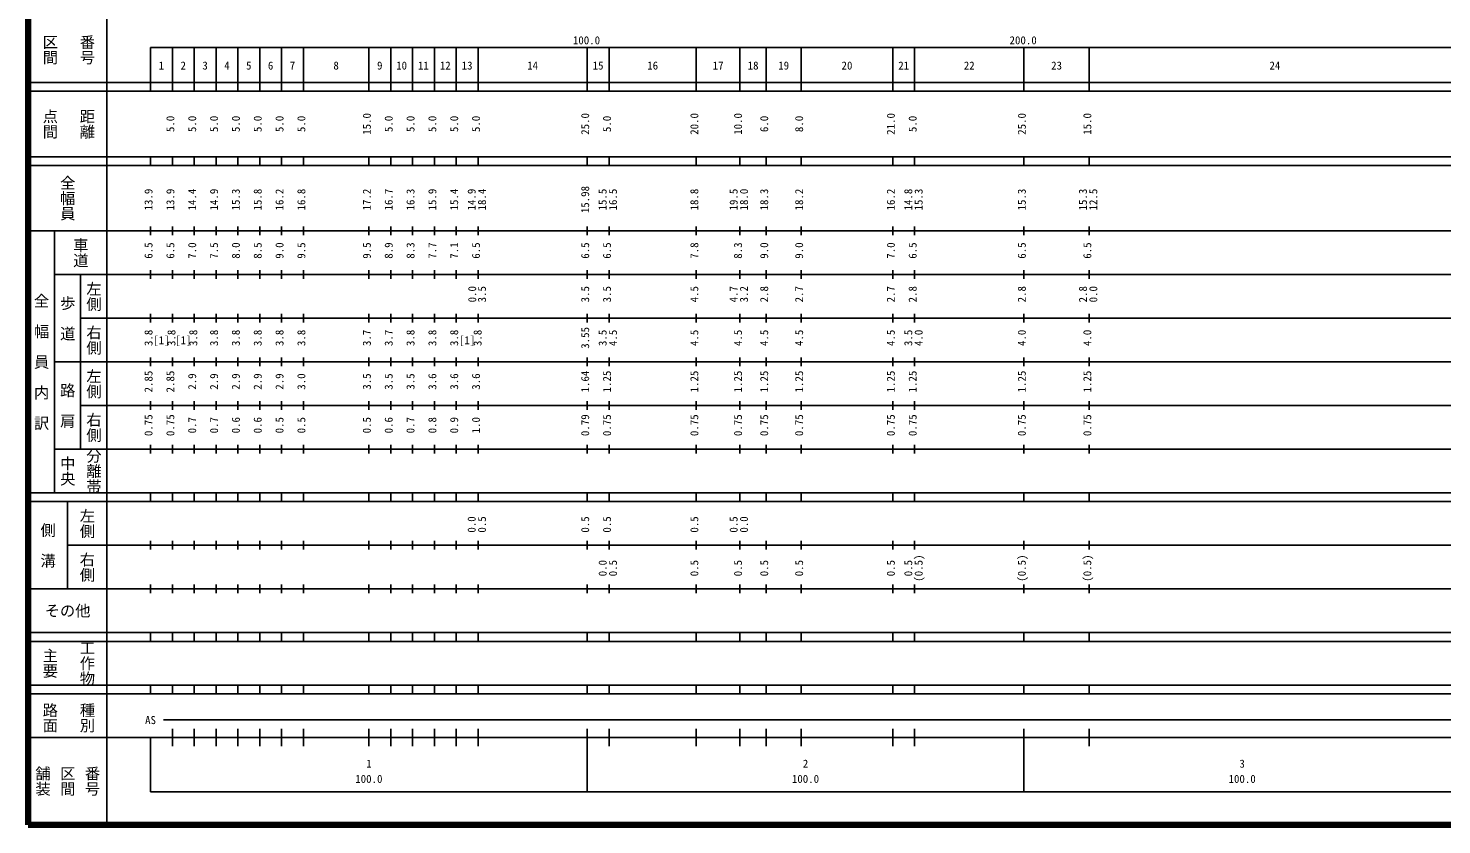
# Model space of a CAD drawing. Units: millimetres on the paper. Extents: x 40 to 680, y 20 to 380.
# Drawn here: x 40 to 363.7, y 20 to 202.4 of the extents above; entities that cross this region are included whole.
import ezdxf
from ezdxf.enums import TextEntityAlignment as Align

# ---------------------------------------------------------------- set-up
doc = ezdxf.new("R2010")
doc.units = ezdxf.units.MM
doc.layers.add('M-TTL', color=2, linetype='Continuous', lineweight=140)
doc.layers.add('M-TTL-BAND', color=7, linetype='Continuous', lineweight=25)
doc.styles.add('@ＭＳ ゴシック', font='')
doc.styles.add('ＭＳ ゴシック', font='')
doc.styles.get('@ＭＳ ゴシック').set_extended_font_data('@MS Gothic')
doc.styles.get('ＭＳ ゴシック').set_extended_font_data('MS Gothic')

msp = doc.modelspace()

# ---------------------------------------------------------------- linework, layer by layer
at = {"layer": 'M-TTL'}
for p, q in [((40, 380), (40, 20)), ((40, 20), (680, 20))]:
    msp.add_line(p, q, dxfattribs=at)
at = {"layer": 'M-TTL-BAND'}
for p, q in [((58, 370), (58, 20)), ((68, 198), (579, 198)), ((68, 198), (68, 188)), ((73, 188), (73, 198)), ((78, 188), (78, 198)), ((83, 188), (83, 198)), ((88, 188), (88, 198)), ((93, 188), (93, 198)), ((98, 188), (98, 198)), ((103, 188), (103, 198)), ((118, 188), (118, 198)), ((123, 188), (123, 198)), ((128, 188), (128, 198)), ((133, 188), (133, 198)), ((138, 188), (138, 198)), ((143, 188), (143, 198)), ((168, 188), (168, 198)), ((173, 188), (173, 198)), ((193, 188), (193, 198)), ((203, 188), (203, 198)), ((209, 188), (209, 198)), ((217, 188), (217, 198)), ((238, 188), (238, 198)), ((243, 188), (243, 198)), ((268, 188), (268, 198)), ((283, 188), (283, 198)), ((40, 190), (579, 190)), ((40, 188), (579, 188)), ((40, 173), (579, 173)), ((68, 171), (68, 173)), ((73, 171), (73, 173)), ((78, 171), (78, 173)), ((83, 171), (83, 173)), ((88, 171), (88, 173)), ((93, 171), (93, 173)), ((98, 171), (98, 173)), ((103, 171), (103, 173)), ((118, 171), (118, 173)), ((123, 171), (123, 173)), ((128, 171), (128, 173)), ((133, 171), (133, 173)), ((138, 171), (138, 173)), ((143, 171), (143, 173)), ((168, 171), (168, 173)), ((173, 171), (173, 173)), ((193, 171), (193, 173)), ((203, 171), (203, 173)), ((209, 171), (209, 173)), ((217, 171), (217, 173)), ((238, 171), (238, 173)), ((243, 171), (243, 173)), ((268, 171), (268, 173)), ((283, 171), (283, 173)), ((40, 171), (579, 171)), ((40, 156), (579, 156)), ((46, 96), (46, 156)), ((68, 155), (68, 157)), ((73, 155), (73, 157)), ((78, 155), (78, 157)), ((83, 155), (83, 157)), ((88, 155), (88, 157)), ((93, 155), (93, 157)), ((98, 155), (98, 157)), ((103, 155), (103, 157)), ((118, 155), (118, 157)), ((123, 155), (123, 157)), ((128, 155), (128, 157)), ((133, 155), (133, 157)), ((138, 155), (138, 157)), ((143, 155), (143, 157)), ((168, 155), (168, 157)), ((173, 155), (173, 157)), ((193, 155), (193, 157)), ((203, 155), (203, 157)), ((209, 155), (209, 157)), ((217, 155), (217, 157)), ((238, 155), (238, 157)), ((243, 155), (243, 157)), ((268, 155), (268, 157)), ((283, 155), (283, 157)), ((46, 146), (579, 146)), ((52, 146), (52, 106)), ((68, 145), (68, 147)), ((73, 145), (73, 147)), ((78, 145), (78, 147)), ((83, 145), (83, 147)), ((88, 145), (88, 147)), ((93, 145), (93, 147)), ((98, 145), (98, 147)), ((103, 145), (103, 147)), ((118, 145), (118, 147)), ((123, 145), (123, 147)), ((128, 145), (128, 147)), ((133, 145), (133, 147)), ((138, 145), (138, 147)), ((143, 145), (143, 147)), ((168, 145), (168, 147)), ((173, 145), (173, 147)), ((193, 145), (193, 147)), ((203, 145), (203, 147)), ((209, 145), (209, 147)), ((217, 145), (217, 147)), ((238, 145), (238, 147)), ((243, 145), (243, 147)), ((268, 145), (268, 147)), ((283, 145), (283, 147)), ((52, 136), (579, 136)), ((68, 135), (68, 137)), ((73, 135), (73, 137)), ((78, 135), (78, 137)), ((83, 135), (83, 137)), ((88, 135), (88, 137)), ((93, 135), (93, 137)), ((98, 135), (98, 137)), ((103, 135), (103, 137)), ((118, 135), (118, 137)), ((123, 135), (123, 137)), ((128, 135), (128, 137)), ((133, 135), (133, 137)), ((138, 135), (138, 137)), ((143, 135), (143, 137)), ((168, 135), (168, 137)), ((173, 135), (173, 137)), ((193, 135), (193, 137)), ((203, 135), (203, 137)), ((209, 135), (209, 137)), ((217, 135), (217, 137)), ((238, 135), (238, 137)), ((243, 135), (243, 137)), ((268, 135), (268, 137)), ((283, 135), (283, 137)), ((68, 125), (68, 127)), ((73, 125), (73, 127)), ((78, 125), (78, 127)), ((83, 125), (83, 127)), ((88, 125), (88, 127)), ((93, 125), (93, 127)), ((98, 125), (98, 127)), ((103, 125), (103, 127)), ((118, 125), (118, 127)), ((123, 125), (123, 127)), ((128, 125), (128, 127)), ((133, 125), (133, 127)), ((138, 125), (138, 127)), ((143, 125), (143, 127)), ((168, 125), (168, 127)), ((173, 125), (173, 127)), ((193, 125), (193, 127)), ((203, 125), (203, 127)), ((209, 125), (209, 127)), ((217, 125), (217, 127)), ((238, 125), (238, 127)), ((243, 125), (243, 127)), ((268, 125), (268, 127)), ((283, 125), (283, 127)), ((46, 126), (579, 126)), ((68, 115), (68, 117)), ((73, 115), (73, 117)), ((78, 115), (78, 117)), ((83, 115), (83, 117)), ((88, 115), (88, 117)), ((93, 115), (93, 117)), ((98, 115), (98, 117)), ((103, 115), (103, 117)), ((118, 115), (118, 117)), ((123, 115), (123, 117)), ((128, 115), (128, 117)), ((133, 115), (133, 117)), ((138, 115), (138, 117)), ((143, 115), (143, 117)), ((168, 115), (168, 117)), ((173, 115), (173, 117)), ((193, 115), (193, 117)), ((203, 115), (203, 117)), ((209, 115), (209, 117)), ((217, 115), (217, 117)), ((238, 115), (238, 117)), ((243, 115), (243, 117)), ((268, 115), (268, 117)), ((283, 115), (283, 117)), ((52, 116), (579, 116)), ((68, 105), (68, 107)), ((73, 105), (73, 107)), ((78, 105), (78, 107)), ((83, 105), (83, 107)), ((88, 105), (88, 107)), ((93, 105), (93, 107)), ((98, 105), (98, 107)), ((103, 105), (103, 107)), ((118, 105), (118, 107)), ((123, 105), (123, 107)), ((128, 105), (128, 107)), ((133, 105), (133, 107)), ((138, 105), (138, 107)), ((143, 105), (143, 107)), ((168, 105), (168, 107)), ((173, 105), (173, 107)), ((193, 105), (193, 107)), ((203, 105), (203, 107)), ((209, 105), (209, 107)), ((217, 105), (217, 107)), ((238, 105), (238, 107)), ((243, 105), (243, 107)), ((268, 105), (268, 107)), ((283, 105), (283, 107)), ((46, 106), (579, 106)), ((40, 96), (579, 96)), ((40, 94), (579, 94)), ((49, 94), (49, 74)), ((68, 94), (68, 96)), ((73, 94), (73, 96)), ((78, 94), (78, 96)), ((83, 94), (83, 96)), ((88, 94), (88, 96)), ((93, 94), (93, 96)), ((98, 94), (98, 96)), ((103, 94), (103, 96)), ((118, 94), (118, 96)), ((123, 94), (123, 96)), ((128, 94), (128, 96)), ((133, 94), (133, 96)), ((138, 94), (138, 96)), ((143, 94), (143, 96)), ((168, 94), (168, 96)), ((173, 94), (173, 96)), ((193, 94), (193, 96)), ((203, 94), (203, 96)), ((209, 94), (209, 96)), ((217, 94), (217, 96)), ((238, 94), (238, 96)), ((243, 94), (243, 96)), ((268, 94), (268, 96)), ((283, 94), (283, 96)), ((68, 83), (68, 85)), ((73, 83), (73, 85)), ((78, 83), (78, 85)), ((83, 83), (83, 85)), ((88, 83), (88, 85)), ((93, 83), (93, 85)), ((98, 83), (98, 85)), ((103, 83), (103, 85)), ((118, 83), (118, 85)), ((123, 83), (123, 85)), ((128, 83), (128, 85)), ((133, 83), (133, 85)), ((138, 83), (138, 85)), ((143, 83), (143, 85)), ((168, 83), (168, 85)), ((173, 83), (173, 85)), ((193, 83), (193, 85)), ((203, 83), (203, 85)), ((209, 83), (209, 85)), ((217, 83), (217, 85)), ((238, 83), (238, 85)), ((243, 83), (243, 85)), ((268, 83), (268, 85)), ((283, 83), (283, 85)), ((49, 84), (579, 84)), ((68, 73), (68, 75)), ((73, 73), (73, 75)), ((78, 73), (78, 75)), ((83, 73), (83, 75)), ((88, 73), (88, 75)), ((93, 73), (93, 75)), ((98, 73), (98, 75)), ((103, 73), (103, 75)), ((118, 73), (118, 75)), ((123, 73), (123, 75)), ((128, 73), (128, 75)), ((133, 73), (133, 75)), ((138, 73), (138, 75)), ((143, 73), (143, 75)), ((168, 73), (168, 75)), ((173, 73), (173, 75)), ((193, 73), (193, 75)), ((203, 73), (203, 75)), ((209, 73), (209, 75)), ((217, 73), (217, 75)), ((238, 73), (238, 75)), ((243, 73), (243, 75)), ((268, 73), (268, 75)), ((283, 73), (283, 75)), ((40, 74), (579, 74)), ((40, 64), (579, 64)), ((40, 62), (579, 62)), ((68, 62), (68, 64)), ((73, 62), (73, 64)), ((78, 62), (78, 64)), ((83, 62), (83, 64)), ((88, 62), (88, 64)), ((93, 62), (93, 64)), ((98, 62), (98, 64)), ((103, 62), (103, 64)), ((118, 62), (118, 64)), ((123, 62), (123, 64)), ((128, 62), (128, 64)), ((133, 62), (133, 64)), ((138, 62), (138, 64)), ((143, 62), (143, 64)), ((168, 62), (168, 64)), ((173, 62), (173, 64)), ((193, 62), (193, 64)), ((203, 62), (203, 64)), ((209, 62), (209, 64)), ((217, 62), (217, 64)), ((238, 62), (238, 64)), ((243, 62), (243, 64)), ((268, 62), (268, 64)), ((283, 62), (283, 64)), ((40, 52), (579, 52)), ((68, 50), (68, 52)), ((73, 50), (73, 52)), ((78, 50), (78, 52)), ((83, 50), (83, 52)), ((88, 50), (88, 52)), ((93, 50), (93, 52)), ((98, 50), (98, 52)), ((103, 50), (103, 52)), ((118, 50), (118, 52)), ((123, 50), (123, 52)), ((128, 50), (128, 52)), ((133, 50), (133, 52)), ((138, 50), (138, 52)), ((143, 50), (143, 52)), ((168, 50), (168, 52)), ((173, 50), (173, 52)), ((193, 50), (193, 52)), ((203, 50), (203, 52)), ((209, 50), (209, 52)), ((217, 50), (217, 52)), ((238, 50), (238, 52)), ((243, 50), (243, 52)), ((268, 50), (268, 52)), ((283, 50), (283, 52)), ((40, 50), (579, 50)), ((71, 44), (554, 44)), ((40, 40), (579, 40)), ((68, 40), (68, 27.5)), ((73, 38), (73, 42)), ((78, 38), (78, 42)), ((83, 38), (83, 42)), ((88, 38), (88, 42)), ((93, 38), (93, 42)), ((98, 38), (98, 42)), ((103, 38), (103, 42)), ((118, 38), (118, 42)), ((123, 38), (123, 42)), ((128, 38), (128, 42)), ((133, 38), (133, 42)), ((138, 38), (138, 42)), ((143, 38), (143, 42)), ((168, 27.5), (168, 42)), ((173, 38), (173, 42)), ((193, 38), (193, 42)), ((203, 38), (203, 42)), ((209, 38), (209, 42)), ((217, 38), (217, 42)), ((238, 38), (238, 42)), ((243, 38), (243, 42)), ((268, 27.5), (268, 42)), ((283, 38), (283, 42)), ((68, 27.5), (579, 27.5))]:
    msp.add_line(p, q, dxfattribs=at)

# ---------------------------------------------------------------- texts
at = {"layer": 'M-TTL-BAND', "style": '@ＭＳ ゴシック'}
for s, p in [('番号', (53.5, 197.5)), ('区間', (45, 197.5)), ('点間', (45, 180.5)), ('距離', (53.5, 180.5)), ('全幅員', (49, 163.5)), ('車道', (52, 151)), ('左側', (55, 141)), ('全\u3000幅\u3000員\u3000内\u3000訳', (43, 126)), ('歩\u3000道', (49, 136)), ('右側', (55, 131)), ('左側', (55, 121)), ('路\u3000肩', (49, 116)), ('右側', (55, 111)), ('中央', (49, 101)), ('分離帯', (55, 101)), ('左側', (53.5, 89)), ('側\u3000溝', (44.5, 84)), ('右側', (53.5, 79)), ('工作物', (53.5, 57)), ('主要', (45, 57)), ('路面', (45, 44.5)), ('種別', (53.5, 44.5)), ('舗装', (43.333, 30)), ('区間', (49, 30)), ('番号', (54.667, 30))]:
    msp.add_text(s, height=2.566, rotation=270, dxfattribs=at).set_placement(p, align=Align.MIDDLE_CENTER)
at = {"layer": 'M-TTL-BAND', "style": 'ＭＳ ゴシック'}
for s, p in [('100.0', (167.844, 198.195)), ('200.0', (267.844, 198.195)), ('1', (70.5, 192.405)), ('2', (75.5, 192.405)), ('3', (80.5, 192.405)), ('4', (85.5, 192.405)), ('5', (90.5, 192.405)), ('6', (95.5, 192.405)), ('7', (100.5, 192.405)), ('8', (110.5, 192.405)), ('9', (120.5, 192.405)), ('10', (125.5, 192.405)), ('11', (130.5, 192.405)), ('12', (135.5, 192.405)), ('13', (140.5, 192.405)), ('14', (155.5, 192.405)), ('15', (170.5, 192.405)), ('16', (183, 192.405)), ('17', (198, 192.405)), ('18', (206, 192.405)), ('19', (213, 192.405)), ('20', (227.5, 192.405)), ('21', (240.5, 192.405)), ('22', (255.5, 192.405)), ('23', (275.5, 192.405)), ('24', (325.5, 192.405)), ('[1]', (70.5, 129.5)), ('[1]', (75.5, 129.5)), ('[1]', (140.5, 129.5)), ('AS', (68, 42.5)), ('1', (118, 32.523)), ('2', (218, 32.523)), ('3', (318, 32.523)), ('100.0', (118, 29.033)), ('100.0', (218, 29.033)), ('100.0', (318, 29.033))]:
    msp.add_text(s, height=1.833, dxfattribs=at).set_placement(p, align=Align.BOTTOM_CENTER)
for s, p in [('5.0', (74, 180.5)), ('5.0', (79, 180.5)), ('5.0', (84, 180.5)), ('5.0', (89, 180.5)), ('5.0', (94, 180.5)), ('5.0', (99, 180.5)), ('5.0', (104, 180.5)), ('15.0', (119, 180.5)), ('5.0', (124, 180.5)), ('5.0', (129, 180.5)), ('5.0', (134, 180.5)), ('5.0', (139, 180.5)), ('5.0', (144, 180.5)), ('25.0', (169, 180.5)), ('5.0', (174, 180.5)), ('20.0', (194, 180.5)), ('10.0', (204, 180.5)), ('6.0', (210, 180.5)), ('8.0', (218, 180.5)), ('21.0', (239, 180.5)), ('5.0', (244, 180.5)), ('25.0', (269, 180.5)), ('15.0', (284, 180.5)), ('13.9', (69, 163.174)), ('13.9', (74, 163.174)), ('14.4', (79, 163.174)), ('14.9', (84, 163.174)), ('15.3', (89, 163.174)), ('15.8', (94, 163.174)), ('16.2', (99, 163.174)), ('16.8', (104, 163.174)), ('17.2', (119, 163.174)), ('16.7', (124, 163.174)), ('16.3', (129, 163.174)), ('15.9', (134, 163.174)), ('15.4', (139, 163.174)), ('14.9', (143, 163.174)), ('18.4', (145.37, 163.174)), ('15.98', (169, 163.174)), ('15.5', (173, 163.174)), ('16.5', (175.37, 163.174)), ('18.8', (194, 163.174)), ('19.5', (203, 163.174)), ('18.0', (205.37, 163.174)), ('18.3', (210, 163.174)), ('18.2', (218, 163.174)), ('16.2', (239, 163.174)), ('14.8', (243, 163.174)), ('15.3', (245.37, 163.174)), ('15.3', (269, 163.174)), ('15.3', (283, 163.174)), ('12.5', (285.37, 163.174)), ('6.5', (69, 151.5)), ('6.5', (74, 151.5)), ('7.0', (79, 151.5)), ('7.5', (84, 151.5)), ('8.0', (89, 151.5)), ('8.5', (94, 151.5)), ('9.0', (99, 151.5)), ('9.5', (104, 151.5)), ('9.5', (119, 151.5)), ('8.9', (124, 151.5)), ('8.3', (129, 151.5)), ('7.7', (134, 151.5)), ('7.1', (139, 151.5)), ('6.5', (144, 151.5)), ('6.5', (169, 151.5)), ('6.5', (174, 151.5)), ('7.8', (194, 151.5)), ('8.3', (204, 151.5)), ('9.0', (210, 151.5)), ('9.0', (218, 151.5)), ('7.0', (239, 151.5)), ('6.5', (244, 151.5)), ('6.5', (269, 151.5)), ('6.5', (284, 151.5)), ('0.0', (143.131, 141.5)), ('3.5', (145.37, 141.5)), ('3.5', (169, 141.5)), ('3.5', (174, 141.5)), ('4.5', (194, 141.5)), ('4.7', (203, 141.5)), ('3.2', (205.37, 141.5)), ('2.8', (210, 141.5)), ('2.7', (218, 141.5)), ('2.7', (239, 141.5)), ('2.8', (244, 141.5)), ('2.8', (269, 141.5)), ('2.8', (283, 141.5)), ('0.0', (285.37, 141.5)), ('3.8', (69, 131.5)), ('3.8', (74.255, 131.5)), ('3.8', (79.255, 131.5)), ('3.8', (84, 131.5)), ('3.8', (89, 131.5)), ('3.8', (94, 131.5)), ('3.8', (99, 131.5)), ('3.8', (104, 131.5)), ('3.7', (119, 131.5)), ('3.7', (124, 131.5)), ('3.8', (129, 131.5)), ('3.8', (134, 131.5)), ('3.8', (139, 131.5)), ('3.8', (144.362, 131.5)), ('3.55', (169, 131.5)), ('3.5', (173, 131.5)), ('4.5', (175.37, 131.5)), ('4.5', (194, 131.5)), ('4.5', (204, 131.5)), ('4.5', (210, 131.5)), ('4.5', (218, 131.5)), ('4.5', (239, 131.5)), ('3.5', (243, 131.5)), ('4.0', (245.37, 131.5)), ('4.0', (269, 131.5)), ('4.0', (284, 131.5)), ('2.85', (69, 121.5)), ('2.85', (74, 121.5)), ('2.9', (79, 121.5)), ('2.9', (84, 121.5)), ('2.9', (89, 121.5)), ('2.9', (94, 121.5)), ('2.9', (99, 121.5)), ('3.0', (104, 121.5)), ('3.5', (119, 121.5)), ('3.5', (124, 121.5)), ('3.5', (129, 121.5)), ('3.6', (134, 121.5)), ('3.6', (139, 121.5)), ('3.6', (144, 121.5)), ('1.64', (169, 121.5)), ('1.25', (174, 121.5)), ('1.25', (194, 121.5)), ('1.25', (204, 121.5)), ('1.25', (210, 121.5)), ('1.25', (218, 121.5)), ('1.25', (239, 121.5)), ('1.25', (244, 121.5)), ('1.25', (269, 121.5)), ('1.25', (284, 121.5)), ('0.75', (69, 111.5)), ('0.75', (74, 111.5)), ('0.79', (169, 111.5)), ('0.75', (174, 111.5)), ('0.75', (194, 111.5)), ('0.75', (204, 111.5)), ('0.75', (210, 111.5)), ('0.75', (218, 111.5)), ('0.75', (239, 111.5)), ('0.75', (244, 111.5)), ('0.75', (269, 111.5)), ('0.75', (284, 111.5)), ('0.7', (79, 111.5)), ('0.7', (84, 111.5)), ('0.6', (89, 111.5)), ('0.6', (94, 111.5)), ('0.5', (99, 111.5)), ('0.5', (104, 111.5)), ('0.5', (119, 111.5)), ('0.6', (124, 111.5)), ('0.7', (129, 111.5)), ('0.8', (134, 111.5)), ('0.9', (139, 111.5)), ('1.0', (144, 111.5)), ('0.0', (143, 88.764)), ('0.5', (145.37, 88.764)), ('0.5', (169, 88.764)), ('0.5', (174, 88.764)), ('0.5', (194, 88.764)), ('0.5', (203, 88.764)), ('0.0', (205.37, 88.764)), ('(0.5)', (245.37, 78.764)), ('(0.5)', (269, 78.764)), ('(0.5)', (284, 78.764)), ('0.0', (173, 78.764)), ('0.5', (175.37, 78.764)), ('0.5', (194, 78.764)), ('0.5', (204, 78.764)), ('0.5', (210, 78.764)), ('0.5', (218, 78.764)), ('0.5', (239, 78.764)), ('0.5', (243, 78.764))]:
    msp.add_text(s, height=1.833, rotation=90, dxfattribs=at).set_placement(p, align=Align.BOTTOM_CENTER)
msp.add_text('その他', height=2.566, dxfattribs=at).set_placement((49, 69), align=Align.MIDDLE_CENTER)

doc.saveas('drawing.dxf')
